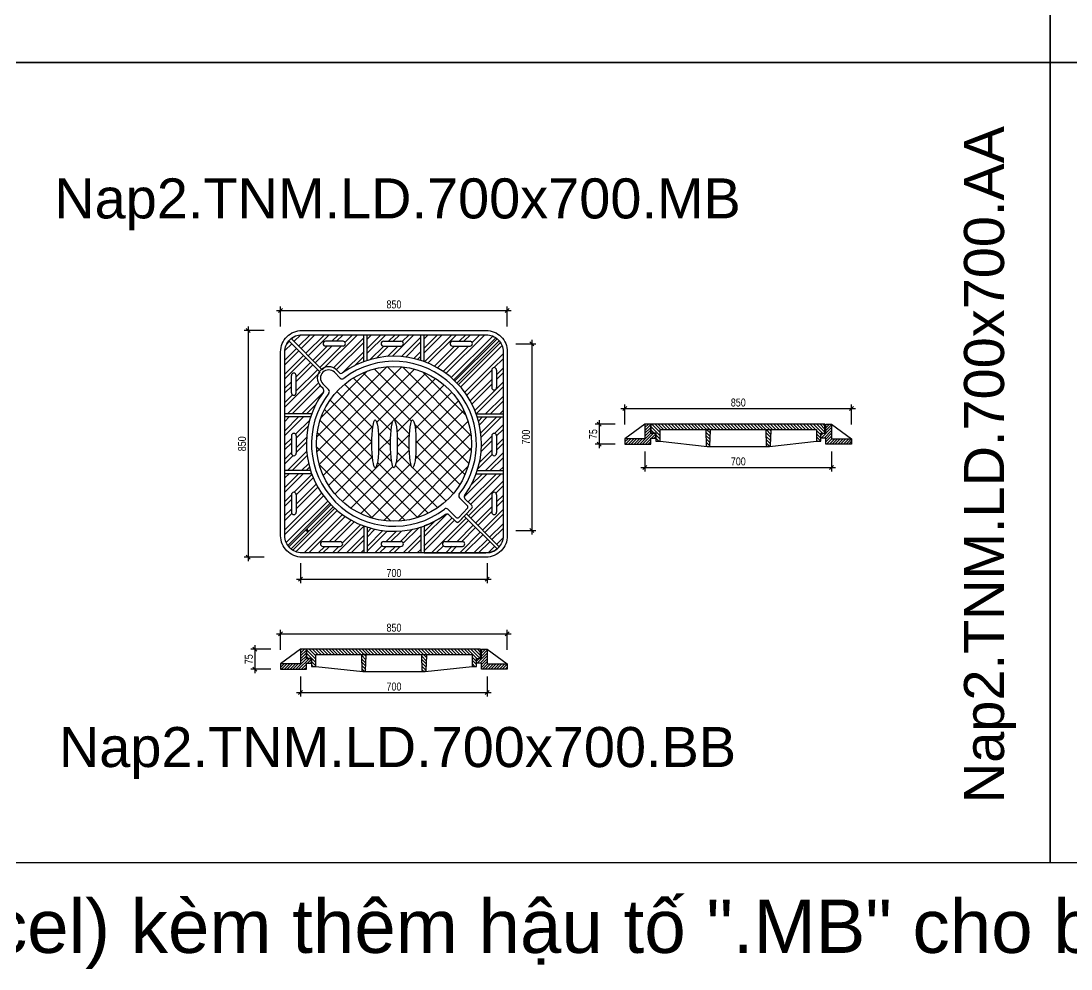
# Model space of a CAD drawing. Header units: feet. Extents: x 0 to 46220, y -100 to 29800.
# Drawn here: x 14142 to 18078, y 17894 to 21449 of the extents above; entities that cross this region are included whole.
import ezdxf
from ezdxf.enums import TextEntityAlignment as Align

# ---------------------------------------------------------------- set-up
doc = ezdxf.new("R2010")
doc.units = ezdxf.units.FT
doc.header["$MEASUREMENT"] = 0
doc.layers.get('Defpoints').update_dxf_attribs({"color": 8})
for name, color, linetype in [('VHG-140', 140, 'Continuous'), ('VHG-150', 150, 'Continuous'), ('VHG-Dim', 140, 'Continuous'), ('VHG-Nap2', 125, 'Continuous'), ('VHG-Nap3', 251, 'Continuous'), ('VHG-Text', 7, 'Continuous'), ('VHG-Thep', 1, 'Continuous')]:
    doc.layers.add(name, color=color, linetype=linetype)
doc.styles.add('VHG-Unicode.Bold', font='arial.ttf', dxfattribs={"width": 0.8})
doc.styles.add('VHG-Unicode.Regular', font='arial.ttf', dxfattribs={"width": 0.8})
doc.dimstyles.new('VHG1-15', dxfattribs={"dimscale": 150, "dimtxt": 0.2, "dimasz": 0.1, "dimexe": 0.1, "dimexo": 0.1, "dimgap": 0.05, "dimtad": 1, "dimdec": 0, "dimzin": 0, "dimdsep": 46, "dimtxsty": 'VHG-Unicode.Regular', "dimblk": 'OBLIQUE', "dimcen": 0.1, "dimdle": 0.1, "dimclrd": 140, "dimclre": 140, "dimclrt": 7, "dimaunit": 1, "dimadec": 3, "dimazin": 0, "dimtfac": 1, "dimtdec": 0, "dimtix": 1, "dimtofl": 0, "dimtmove": 0, "dimatfit": 3, "dimldrblk": 'DOTSMALL', "dimfxl": 0.4, "dimfxlon": 1, "dimtolj": 1, "dimtzin": 0, "dimarcsym": 0})
pattern_1 = [(45, (-408360.407, 101559.947), (-26.5165043, 26.5165043), []), (45, (-408342.73, 101559.947), (-26.5165043, 26.5165043), [])]
pattern_2 = [(135, (-408358.809, 102675.93), (-6.18718434, -6.18718434), [])]
pattern_3 = [(45, (-15538.566, -19212.8664), (-5.3033009, 5.3033009), [])]

# ---------------------------------------------------------------- blocks, each defined once
blk = doc.blocks.new('_Oblique')
at = {"layer": 'VHG-Dim', "linetype": 'ByBlock', "lineweight": -2}
blk.add_line((-0.5, -0.5), (0.5, 0.5), dxfattribs=at)
blk = doc.blocks.new('*D270')
at = {"layer": 'Defpoints', "color": 0, "transparency": 16777216}
for p in [(15195.2, 20288.2), (14993.2, 19438.2), (15195.2, 19438.2)]:
    blk.add_point(p, dxfattribs=at)
at = {"layer": 'VHG-Dim', "color": 140, "lineweight": -2, "transparency": 16777216}
for p, q in [((15053.2, 20288.2), (14978.2, 20288.2)), ((14993.2, 20303.2), (14993.2, 19423.2)), ((15053.2, 19438.2), (14978.2, 19438.2))]:
    blk.add_line(p, q, dxfattribs=at)
at = {"layer": 'VHG-Dim', "color": 140, "lineweight": -2, "transparency": 16777216, "xscale": 15, "yscale": 15, "zscale": 15}
for p, rotation in [((14993.2, 20288.2), 90), ((14993.2, 19438.2), 270)]:
    blk.add_blockref('_Oblique', p, dxfattribs=dict(at, rotation=rotation))
at = {"layer": 'VHG-Dim', "color": 7, "transparency": 16777216, "insert": (14970.7, 19863.2), "char_height": 30, "attachment_point": 5, "rotation": 90, "style": 'VHG-Unicode.Regular'}
blk.add_mtext('\\A1;850', dxfattribs=at)
blk = doc.blocks.new('_DotSmall')
at = {"layer": 'VHG-Thep', "linetype": 'ByBlock', "const_width": 0.5}
blk.add_lwpolyline([(-0.0625, 0, 1), (0.0625, 0, 1)], format="xyb", close=True, dxfattribs=at)
blk = doc.blocks.new('*D271')
at = {"layer": 'Defpoints', "color": 0, "transparency": 16777216}
for p in [(15965.2, 20363.2), (15115.2, 20208.2), (15965.2, 20208.2)]:
    blk.add_point(p, dxfattribs=at)
at = {"layer": 'VHG-Dim', "color": 140, "lineweight": -2, "transparency": 16777216}
for p, q in [((15100.2, 20363.2), (15980.2, 20363.2)), ((15115.2, 20303.2), (15115.2, 20378.2)), ((15965.2, 20303.2), (15965.2, 20378.2))]:
    blk.add_line(p, q, dxfattribs=at)
at = {"layer": 'VHG-Dim', "color": 140, "lineweight": -2, "transparency": 16777216, "xscale": 15, "yscale": 15, "zscale": 15, "rotation": 180}
blk.add_blockref('_Oblique', (15115.2, 20363.2), dxfattribs=at)
at = {"layer": 'VHG-Dim', "color": 140, "lineweight": -2, "transparency": 16777216, "xscale": 15, "yscale": 15, "zscale": 15}
blk.add_blockref('_Oblique', (15965.2, 20363.2), dxfattribs=at)
at = {"layer": 'VHG-Dim', "color": 7, "transparency": 16777216, "insert": (15540.2, 20385.7), "char_height": 30, "attachment_point": 5, "style": 'VHG-Unicode.Regular'}
blk.add_mtext('\\A1;850', dxfattribs=at)
blk = doc.blocks.new('*D268')
at = {"layer": 'Defpoints', "color": 0, "transparency": 16777216}
for p in [(15915.2, 20238.2), (15915.2, 19538.2), (16057.6, 19538.2)]:
    blk.add_point(p, dxfattribs=at)
at = {"layer": 'VHG-Dim', "color": 140, "lineweight": -2, "transparency": 16777216}
for p, q in [((15997.6, 20238.2), (16072.6, 20238.2)), ((16057.6, 20253.2), (16057.6, 19523.2)), ((15997.6, 19538.2), (16072.6, 19538.2))]:
    blk.add_line(p, q, dxfattribs=at)
at = {"layer": 'VHG-Dim', "color": 140, "lineweight": -2, "transparency": 16777216, "xscale": 15, "yscale": 15, "zscale": 15}
for p, rotation in [((16057.6, 20238.2), 90), ((16057.6, 19538.2), 270)]:
    blk.add_blockref('_Oblique', p, dxfattribs=dict(at, rotation=rotation))
at = {"layer": 'VHG-Dim', "color": 7, "transparency": 16777216, "insert": (16035.1, 19888.2), "char_height": 30, "attachment_point": 5, "rotation": 90, "style": 'VHG-Unicode.Regular'}
blk.add_mtext('\\A1;700', dxfattribs=at)
blk = doc.blocks.new('Nap2.TNM.LD.700x700.MB')
at = {"layer": 'VHG-Nap3'}
h = blk.add_hatch(dxfattribs=at)
h.set_pattern_fill('ANSI32', color=256, scale=100, style=0)
h.set_pattern_definition(pattern_1)
h.paths.add_polyline_path([(-312.3, -100.7, -0.157282), (-312.3, 100.7), (-409.2, 100.7), (-409.2, -100.7)])
h.paths.add_polyline_path([(-366.5, -35.6, -1), (-384.5, -35.6), (-384.5, 30, -1), (-366.5, 30)], flags=16)
h.paths.add_polyline_path([(-235.8, -228.2, -0.10537), (-308.4, -112.2), (-409.2, -112.2), (-409.2, -345, 0.177165), (-394, -386.4)])
h.paths.add_polyline_path([(-366.5, -190.9), (-366.5, -256.5, -1), (-384.5, -256.5), (-384.5, -190.9, -1)], flags=16)
h.paths.add_polyline_path([(-112.7, -409.2), (-112.7, -308.2, -0.104477), (-227.8, -236.3), (-385.9, -394.4, 0.174612), (-345, -409.2)])
h.paths.add_polyline_path([(-201.3, -366.6, -1), (-201.3, -384.6), (-266.9, -384.6, -1), (-266.9, -366.6)], flags=16)
h.paths.add_polyline_path([(100.7, -409.2), (100.7, -312.4, -0.157272), (-100.7, -312.4), (-100.7, -409.2)])
h.paths.add_polyline_path([(-39.1, -366.6), (26.4, -366.6, -1), (26.4, -384.6), (-39.1, -384.6, -1)], flags=16)
h.paths.add_polyline_path([(100.7, 312.4), (100.7, 409.2), (-100.7, 409.2), (-100.7, 312.4, -0.157272)])
h.paths.add_polyline_path([(-39.1, 366.6, -1), (-39.1, 384.6), (26.4, 384.6, -1), (26.4, 366.6)], flags=16)
h.paths.add_polyline_path([(228.2, 235.8), (386.4, 394, 0.177165), (345, 409.2), (112.7, 409.2), (112.7, 308.2, -0.104965)])
h.paths.add_polyline_path([(219.6, 384.6), (285.1, 384.6, -1), (285.1, 366.6), (219.6, 366.6, -1)], flags=16)
h.paths.add_polyline_path([(409.2, 112.2), (409.2, 345, 0.174612), (394.4, 385.9), (236.3, 227.8, -0.104882), (308.4, 112.2)])
h.paths.add_polyline_path([(366.5, 210.9), (366.5, 276.5, -1), (384.5, 276.5), (384.5, 210.9, -1)], flags=16)
h.paths.add_polyline_path([(409.2, -100.7), (409.2, 100.7), (312.3, 100.7, -0.157282), (312.3, -100.7)])
h.paths.add_polyline_path([(384.5, 30), (384.5, -35.6, -1), (366.5, -35.6), (366.5, 30, -1)], flags=16)
h = blk.add_hatch(dxfattribs=at)
h.set_pattern_fill('ANSI32', color=256, scale=100, style=0)
h.set_pattern_definition(pattern_1)
h.paths.add_polyline_path([(-385.9, 394.4), (-374.7, 401.9), (-363.1, 406.6), (-350.1, 409), (-345, 409.2), (-112.2, 409.2), (-112.2, 308.4, 0.070204), (-193.2, 265.3), (-193.2, 265.3, 0.001246), (-193.2, 265.3, -0.001246), (-193.2, 265.3), (-199.1, 263.4), (-206.1, 266.3), (-231.9, 292.1, 0.408182), (-241.7, 292.2), (-263.1, 271.6)])
h.paths.add_polyline_path([(-190.9, 366.5, 1), (-190.9, 384.5), (-256.5, 384.5, 1), (-256.5, 366.5)], flags=16)
h = blk.add_hatch(dxfattribs=at)
h.set_pattern_fill('ANSI32', color=256, scale=100, style=0)
h.set_pattern_definition(pattern_1)
h.paths.add_polyline_path([(-394.4, 385.9), (-401.9, 374.7), (-406.5, 363.1), (-408.9, 350.1), (-409.1, 345), (-408.5, 112.2), (-307.7, 112.5, -0.070204), (-264.8, 193.5), (-264.8, 193.5, -0.001246), (-264.8, 193.5, 0.001246), (-264.8, 193.5), (-262.9, 199.4), (-265.9, 206.4), (-291.7, 232.1, -0.408182), (-291.8, 241.9), (-271.3, 263.4)])
h.paths.add_polyline_path([(-366, 191, -1), (-384, 191), (-384.2, 256.5, -1), (-366.1, 256.6)], flags=16)
h = blk.add_hatch(dxfattribs=at)
h.set_pattern_fill('NET', color=256, scale=320, angle=45, style=0)
h.set_pattern_definition([(45, (-325, -325), (-28.2843, 28.2843), []), (135, (-325, -325), (-28.2843, -28.2843), [])])
h.paths.add_polyline_path([(290.4, 0, 1), (-290.4, 0, 1)])
edge = h.paths.add_edge_path(flags=16)
edge.add_ellipse((70, 0), major_axis=(0, 89.8), ratio=0.140573, start_angle=0, end_angle=360)
edge = h.paths.add_edge_path(flags=16)
edge.add_ellipse((0, 0), major_axis=(0, 89.8), ratio=0.140573, start_angle=0, end_angle=360)
edge = h.paths.add_edge_path(flags=16)
edge.add_ellipse((-70, 0), major_axis=(0, 89.8), ratio=0.140573, start_angle=0, end_angle=360)
h = blk.add_hatch(dxfattribs=at)
h.set_pattern_fill('ANSI32', color=256, scale=100, style=0)
h.set_pattern_definition(pattern_1)
h.paths.add_polyline_path([(394.4, -385.9), (401.9, -374.7), (406.6, -363.1), (409, -350.1), (409.2, -345), (409.2, -112.2), (308.4, -112.2, -0.070204), (265.3, -193.2), (265.3, -193.2, -0.001246), (265.3, -193.2, 0.001246), (265.3, -193.2), (263.4, -199.1), (266.3, -206.1), (292.1, -231.9, -0.408182), (292.2, -241.7), (271.6, -263.1)])
h.paths.add_polyline_path([(366.5, -190.9, -1), (384.5, -190.9), (384.5, -256.5, -1), (366.5, -256.5)], flags=16)
h = blk.add_hatch(dxfattribs=at)
h.set_pattern_fill('ANSI32', color=256, scale=100, style=0)
h.set_pattern_definition(pattern_1)
h.paths.add_polyline_path([(385.9, -394.4), (374.7, -401.9), (363.1, -406.5), (350.1, -408.9), (345, -409.1), (112.2, -408.5), (112.5, -307.7, 0.070204), (193.5, -264.8), (193.5, -264.8, 0.001246), (193.5, -264.8, -0.001246), (193.5, -264.8), (199.4, -262.9), (206.4, -265.9), (232.1, -291.7, 0.408182), (241.9, -291.8), (263.4, -271.3)])
h.paths.add_polyline_path([(191, -366, 1), (191, -384), (256.5, -384.2, 1), (256.6, -366.1)], flags=16)
at = {"layer": 'VHG-Nap2'}
for p, q in [((-385.9, 394.4), (-271.2, 279.8)), ((-112.7, 308.2), (-112.7, 409.2)), ((-100.7, 312.4), (-100.7, 409.2)), ((100.7, 312.4), (100.7, 409.2)), ((112.7, 308.2), (112.7, 409.2)), ((386.4, 394), (228.2, 235.8)), ((-394, 386.4), (-279.1, 271.5)), ((394.4, 385.9), (236.3, 227.8)), ((-205.3, 267), (-214.6, 276.4)), ((-201.5, 246.3), (-223.1, 268.1)), ((-265.6, 207.1), (-274.9, 216.5)), ((-244.9, 203.1), (-266.5, 224.9)), ((-308.4, 112.2), (-409.2, 112.2)), ((-312.3, 100.7), (-409.2, 100.7)), ((308.4, 112.2), (409.2, 112.2)), ((312.3, 100.7), (409.2, 100.7)), ((-312.3, -100.7), (-409.2, -100.7)), ((-308.4, -112.2), (-409.2, -112.2)), ((308.4, -112.2), (409.2, -112.2)), ((312.3, -100.7), (409.2, -100.7)), ((-394, -386.4), (-235.8, -228.2)), ((245.6, -202.3), (275.4, -232)), ((266.3, -206.1), (292.1, -231.9)), ((-385.9, -394.4), (-227.8, -236.3)), ((202.4, -245.5), (232.8, -276)), ((206.3, -266.2), (233, -293)), ((275.5, -241.8), (242.8, -275.9)), ((292.2, -241.7), (243, -292.9)), ((263.7, -271.3), (386.4, -394)), ((386.4, -394), (263.7, -271.3)), ((394.4, -385.9), (271.6, -263.1)), ((-112.7, -308.2), (-112.7, -409.2)), ((-100.7, -312.4), (-100.7, -409.2)), ((100.7, -312.4), (100.7, -409.2)), ((112.7, -308.2), (112.7, -409.2))]:
    blk.add_line(p, q, dxfattribs=at)
at = {"layer": 'VHG-Nap2', "lineweight": 0}
for p, q in [((409.2, -112.2), (308.4, -112.2)), ((312.3, -100.7), (409.2, -100.7)), ((263.7, -271.3), (271.6, -263.1)), ((386.4, -394), (263.7, -271.3)), ((271.6, -263.1), (394.4, -385.9))]:
    blk.add_line(p, q, dxfattribs=at)
at = {"layer": 'VHG-Nap2', "ltscale": 0.4}
for points in [[(-425, -345), (-425, 345, -0.414214), (-345, 425), (345, 425, -0.414214), (425, 345), (425, -345, -0.414214), (345, -425), (-345, -425, -0.414214)], [(-409.2, -345), (-409.2, 345, -0.414214), (-345, 409.2), (345, 409.2, -0.414214), (409.2, 345), (409.2, -345, -0.414214), (345, -409.2), (-345, -409.2, -0.414214)]]:
    blk.add_lwpolyline(points, format="xyb", close=True, dxfattribs=at)
at = {"layer": 'VHG-Nap2'}
for points in [[(-190.9, 384.5), (-256.5, 384.5)], [(-190.9, 366.5), (-256.5, 366.5)], [(-39.1, 384.6), (26.4, 384.6)], [(-39.1, 366.6), (26.4, 366.6)], [(219.6, 384.6), (285.1, 384.6)], [(219.6, 366.6), (285.1, 366.6)], [(366.5, 276.5), (366.5, 210.9)], [(384.5, 276.5), (384.5, 210.9)], [(-384.6, 190.9), (-384.6, 256.4)], [(-366.6, 190.9), (-366.6, 256.4)], [(-384.5, 30), (-384.5, -35.6)], [(-366.5, 30), (-366.5, -35.6)], [(366.5, 30), (366.5, -35.6)], [(384.5, 30), (384.5, -35.6)], [(-384.5, -190.9), (-384.5, -256.5)], [(-366.5, -190.9), (-366.5, -256.5)], [(366.5, -190.9), (366.5, -256.5)], [(384.5, -190.9), (384.5, -256.5)], [(-330, -325), (-320, -325)], [(-325, -319.6), (-325, -329.6)], [(-266.9, -366.6), (-201.3, -366.6)], [(-266.9, -384.6), (-201.3, -384.6)], [(-39.1, -366.6), (26.4, -366.6)], [(-39.1, -384.6), (26.4, -384.6)], [(190.9, -366.6), (256.4, -366.6)], [(190.9, -384.6), (256.4, -384.6)]]:
    blk.add_lwpolyline(points, dxfattribs=at)
blk.add_lwpolyline([(206.3, -266.2), (200, -263.3), (193.3, -265.2), (179.2, -275), (159.7, -286.7), (145.2, -294.3), (131, -300.9), (112.7, -308.2), (112.7, -409.2), (345, -409.2), (361.1, -407.1), (374.4, -402), (382.1, -397.4), (386.4, -394), (263.7, -271.3), (243, -292.9), (238, -295), (233, -293)], close=True, dxfattribs=at)
at = {"layer": 'VHG-Nap2', "ltscale": 0.4}
blk.add_circle((0, 0), 290.4, dxfattribs=at)
blk.add_circle((0, 0), 290.4, dxfattribs=at)
at = {"layer": 'VHG-Nap2'}
for centre, radius, start, end in [((-256.5, 375.5), 9.03, 90, 270), ((-190.9, 375.5), 9.03, 270, 90), ((-39.1, 375.6), 9.03, 90, 270), ((26.4, 375.6), 9.03, 270, 90), ((219.6, 375.6), 9.03, 90, 270), ((285.1, 375.6), 9.03, 270, 90), ((-244.8, 246.5), 42.5, 44.8191, 224.8191), ((-244.8, 246.5), 30.6, 44.8191, 224.8191), ((375.5, 276.5), 9.03, 0, 180), ((-375.6, 256.4), 9.03, 0, 180), ((375.5, 210.9), 9.03, 180, 0), ((-375.6, 190.9), 9.03, 180, 0), ((-375.5, 30), 9.03, 0, 180), ((375.5, 30), 9.03, 0, 180), ((-375.5, -35.6), 9.03, 180, 0), ((375.5, -35.6), 9.03, 180, 0), ((-375.5, -190.9), 9.03, 0, 180), ((375.5, -190.9), 9.03, 0, 180), ((270.4, -237), 7, 316.1824, 45), ((287.1, -236.8), 7, 316.1824, 45), ((-375.5, -256.5), 9.03, 180, 0), ((375.5, -256.5), 9.03, 180, 0), ((237.8, -271), 7, 225, 316.1824), ((237.9, -288), 7, 225, 316.1824), ((-266.9, -375.6), 9.03, 90, 270), ((-201.3, -375.6), 9.03, 270, 90), ((-39.1, -375.6), 9.03, 90, 270), ((26.4, -375.6), 9.03, 270, 90), ((190.9, -375.6), 9.03, 90, 270), ((256.4, -375.6), 9.03, 270, 90)]:
    blk.add_arc(centre, radius, start, end, dxfattribs=at)
at = {"layer": 'VHG-Nap2', "ltscale": 0.4}
for centre, radius, start, end in [((0, 0), 328.2, 323.9417, 125.8774), ((0, 0), 309.3, 322.3168, 127.5023), ((-198.2, 274), 10, 224.8191, 305.8774), ((-194.4, 253.3), 10, 224.8191, 307.5023), ((-272.7, 200), 10, 323.7361, 44.8191), ((-252, 196.1), 10, 322.1099, 44.8191), ((0, 0), 328.2, 143.7361, 306.083), ((0, 0), 309.3, 142.1099, 307.7092), ((252.7, -195.2), 10, 142.3168, 225), ((273.4, -199.1), 10, 143.9417, 225), ((195.3, -252.6), 10, 45, 127.7092), ((199.2, -273.3), 10, 45, 126.083)]:
    blk.add_arc(centre, radius, start, end, dxfattribs=at)
for centre in [(-70, 0), (0, 0), (70, 0)]:
    blk.add_ellipse(centre, major_axis=(0, 89.8), ratio=0.140573, dxfattribs=at)
blk = doc.blocks.new('*D272')
at = {"layer": 'Defpoints', "color": 0, "transparency": 16777216}
for p in [(15190.2, 19513.2), (15890.2, 19513.2), (15890.2, 19356)]:
    blk.add_point(p, dxfattribs=at)
at = {"layer": 'VHG-Dim', "color": 140, "lineweight": -2, "transparency": 16777216}
for p, q in [((15190.2, 19416), (15190.2, 19341)), ((15890.2, 19416), (15890.2, 19341)), ((15175.2, 19356), (15905.2, 19356))]:
    blk.add_line(p, q, dxfattribs=at)
at = {"layer": 'VHG-Dim', "color": 140, "lineweight": -2, "transparency": 16777216, "xscale": 15, "yscale": 15, "zscale": 15, "rotation": 180}
blk.add_blockref('_Oblique', (15190.2, 19356), dxfattribs=at)
at = {"layer": 'VHG-Dim', "color": 140, "lineweight": -2, "transparency": 16777216, "xscale": 15, "yscale": 15, "zscale": 15}
blk.add_blockref('_Oblique', (15890.2, 19356), dxfattribs=at)
at = {"layer": 'VHG-Dim', "color": 7, "transparency": 16777216, "insert": (15540.2, 19378.5), "char_height": 30, "attachment_point": 5, "style": 'VHG-Unicode.Regular'}
blk.add_mtext('\\A1;700', dxfattribs=at)
blk = doc.blocks.new('*D314')
at = {"layer": 'Defpoints', "color": 0, "transparency": 16777216}
for p in [(15190.2, 19092.8), (15018.8, 19017.8), (15115.2, 19017.8)]:
    blk.add_point(p, dxfattribs=at)
at = {"layer": 'VHG-Dim', "color": 140, "lineweight": -2, "transparency": 16777216}
for p, q in [((15078.8, 19092.8), (15003.8, 19092.8)), ((15018.8, 19107.8), (15018.8, 19002.8)), ((15078.8, 19017.8), (15003.8, 19017.8))]:
    blk.add_line(p, q, dxfattribs=at)
at = {"layer": 'VHG-Dim', "color": 140, "lineweight": -2, "transparency": 16777216, "xscale": 15, "yscale": 15, "zscale": 15}
for p, rotation in [((15018.8, 19092.8), 90), ((15018.8, 19017.8), 270)]:
    blk.add_blockref('_Oblique', p, dxfattribs=dict(at, rotation=rotation))
at = {"layer": 'VHG-Dim', "color": 7, "transparency": 16777216, "insert": (14996.3, 19055.3), "char_height": 30, "attachment_point": 5, "rotation": 90, "style": 'VHG-Unicode.Regular'}
blk.add_mtext('\\A1;75', dxfattribs=at)
blk = doc.blocks.new('*D315')
at = {"layer": 'Defpoints', "color": 0, "transparency": 16777216}
for p in [(15965.2, 19151), (15115.2, 19017.8), (15965.2, 19017.8)]:
    blk.add_point(p, dxfattribs=at)
at = {"layer": 'VHG-Dim', "color": 140, "lineweight": -2, "transparency": 16777216}
for p, q in [((15100.2, 19151), (15980.2, 19151)), ((15115.2, 19091), (15115.2, 19166)), ((15965.2, 19091), (15965.2, 19166))]:
    blk.add_line(p, q, dxfattribs=at)
at = {"layer": 'VHG-Dim', "color": 140, "lineweight": -2, "transparency": 16777216, "xscale": 15, "yscale": 15, "zscale": 15, "rotation": 180}
blk.add_blockref('_Oblique', (15115.2, 19151), dxfattribs=at)
at = {"layer": 'VHG-Dim', "color": 140, "lineweight": -2, "transparency": 16777216, "xscale": 15, "yscale": 15, "zscale": 15}
blk.add_blockref('_Oblique', (15965.2, 19151), dxfattribs=at)
at = {"layer": 'VHG-Dim', "color": 7, "transparency": 16777216, "insert": (15540.2, 19173.5), "char_height": 30, "attachment_point": 5, "style": 'VHG-Unicode.Regular'}
blk.add_mtext('\\A1;850', dxfattribs=at)
blk = doc.blocks.new('*D269')
at = {"layer": 'Defpoints', "color": 0, "transparency": 16777216}
for p in [(15190.2, 19092.8), (15890.2, 19092.8), (15890.2, 18930.2)]:
    blk.add_point(p, dxfattribs=at)
at = {"layer": 'VHG-Dim', "color": 140, "lineweight": -2, "transparency": 16777216}
for p, q in [((15190.2, 18990.2), (15190.2, 18915.2)), ((15890.2, 18990.2), (15890.2, 18915.2)), ((15175.2, 18930.2), (15905.2, 18930.2))]:
    blk.add_line(p, q, dxfattribs=at)
at = {"layer": 'VHG-Dim', "color": 140, "lineweight": -2, "transparency": 16777216, "xscale": 15, "yscale": 15, "zscale": 15, "rotation": 180}
blk.add_blockref('_Oblique', (15190.2, 18930.2), dxfattribs=at)
at = {"layer": 'VHG-Dim', "color": 140, "lineweight": -2, "transparency": 16777216, "xscale": 15, "yscale": 15, "zscale": 15}
blk.add_blockref('_Oblique', (15890.2, 18930.2), dxfattribs=at)
at = {"layer": 'VHG-Dim', "color": 7, "transparency": 16777216, "insert": (15540.2, 18952.7), "char_height": 30, "attachment_point": 5, "style": 'VHG-Unicode.Regular'}
blk.add_mtext('\\A1;700', dxfattribs=at)
blk = doc.blocks.new('Nap2.TNM.LD.700x700.BB')
at = {"layer": 'VHG-Nap3'}
h = blk.add_hatch(dxfattribs=at)
h.set_pattern_fill('ANSI31', color=256, scale=60, style=0)
h.set_pattern_definition(pattern_3)
h.paths.add_polyline_path([(351.6, 0), (329.8, 0), (329.8, -34.3), (310.9, -34.3), (310.9, -52.3), (329.8, -52.3), (329.8, -75), (426.6, -75), (426.6, -55), (351.6, -55)])
h.paths.add_polyline_path([(-326.6, -52.3), (-307.7, -52.3), (-307.7, -34.3), (-326.6, -34.3), (-326.6, 0), (-348.4, 0), (-348.4, -55), (-423.4, -55), (-423.4, -75), (-326.6, -75)])
h = blk.add_hatch(dxfattribs=at)
h.set_pattern_fill('ANSI31', color=256, scale=70, angle=90, style=0)
h.set_pattern_definition(pattern_2)
h.paths.add_polyline_path([(326.6, 0), (-326.6, 0), (-326.6, -34.3), (-307.7, -34.3), (-307.7, -64.3), (-291.4, -64.3), (-291.4, -20), (294.6, -20), (294.6, -64.3), (310.9, -64.3), (310.9, -34.3), (326.6, -34.3)])
edge = h.paths.add_edge_path()
edge.add_arc((109.2, -23.4), 3.39, 90, 181.9092, ccw=False)
edge.add_line((109.2, -20), (120, -20))
edge.add_arc((120, -23.4), 3.39, -1.9092, 90, ccw=False)
edge.add_line((123.4, -23.5), (121.5, -80.2))
edge.add_arc((118.1, -80.1), 3.39, 282.6756, 358.0908, ccw=False)
edge.add_line((118.9, -83.4), (118.1, -83.5))
edge.add_line((118.1, -83.5), (111.1, -83.5))
edge.add_arc((111.1, -80.1), 3.39, 181.9092, 270, ccw=False)
edge.add_line((107.8, -80.2), (105.9, -23.5))
edge = h.paths.add_edge_path()
edge.add_arc((-106.1, -23.4), 3.39, 358.0908, 450)
edge.add_line((-106.1, -20), (-116.8, -20))
edge.add_arc((-116.8, -23.4), 3.39, 90, 181.9092)
edge.add_line((-120.2, -23.5), (-118.3, -80.2))
edge.add_arc((-114.9, -80.1), 3.39, 181.9092, 257.3244)
edge.add_line((-115.7, -83.4), (-114.9, -83.5))
edge.add_line((-114.9, -83.5), (-107.9, -83.5))
edge.add_arc((-107.9, -80.1), 3.39, 270, 358.0908)
edge.add_line((-104.6, -80.2), (-102.7, -23.5))
at = {"layer": 'VHG-Nap2'}
for points in [[(-326.6, 0), (-348.4, 0), (-348.4, -55), (-423.4, -55), (-423.4, -75), (-326.6, -75), (-326.6, -52.3), (-307.7, -52.3), (-307.7, -34.3), (-326.6, -34.3)], [(326.6, 0), (-326.6, 0), (-326.6, -34.3), (-307.7, -34.3), (-307.7, -64.3), (-291.4, -64.3), (-291.4, -20), (294.6, -20), (294.6, -64.3), (310.9, -64.3), (310.9, -34.3), (326.6, -34.3)], [(329.8, 0), (351.6, 0), (351.6, -55), (426.6, -55), (426.6, -75), (329.8, -75), (329.8, -52.3), (310.9, -52.3), (310.9, -34.3), (329.8, -34.3)]]:
    blk.add_lwpolyline(points, close=True, dxfattribs=at)
for points in [[(-348.4, 0), (-423.4, -55)], [(351.6, 0), (426.6, -55)], [(-291.4, -64.3), (-114.9, -83.5), (118.1, -83.5), (294.6, -64.3)]]:
    blk.add_lwpolyline(points, dxfattribs=at)
for points in [[(-102.7, -23.5, 0.424007), (-106.1, -20), (-116.8, -20, 0.424007), (-120.2, -23.5), (-118.3, -80.2, 0.341476), (-115.7, -83.4), (-114.9, -83.5), (-107.9, -83.5, 0.404487), (-104.6, -80.2)], [(105.9, -23.5, -0.424007), (109.2, -20), (120, -20, -0.424007), (123.4, -23.5), (121.5, -80.2, -0.341476), (118.9, -83.4), (118.1, -83.5), (111.1, -83.5, -0.404487), (107.8, -80.2)]]:
    blk.add_lwpolyline(points, format="xyb", close=True, dxfattribs=at)
blk = doc.blocks.new('*D316')
at = {"layer": 'Defpoints', "color": 0, "transparency": 16777216}
for p in [(16481.1, 19937.1), (16309.7, 19862.1), (16406.1, 19862.1)]:
    blk.add_point(p, dxfattribs=at)
at = {"layer": 'VHG-Dim', "color": 140, "lineweight": -2, "transparency": 16777216}
for p, q in [((16369.7, 19937.1), (16294.7, 19937.1)), ((16309.7, 19952.1), (16309.7, 19847.1)), ((16369.7, 19862.1), (16294.7, 19862.1))]:
    blk.add_line(p, q, dxfattribs=at)
at = {"layer": 'VHG-Dim', "color": 140, "lineweight": -2, "transparency": 16777216, "xscale": 15, "yscale": 15, "zscale": 15}
for p, rotation in [((16309.7, 19937.1), 90), ((16309.7, 19862.1), 270)]:
    blk.add_blockref('_Oblique', p, dxfattribs=dict(at, rotation=rotation))
at = {"layer": 'VHG-Dim', "color": 7, "transparency": 16777216, "insert": (16287.2, 19899.6), "char_height": 30, "attachment_point": 5, "rotation": 90, "style": 'VHG-Unicode.Regular'}
blk.add_mtext('\\A1;75', dxfattribs=at)
blk = doc.blocks.new('*D317')
at = {"layer": 'Defpoints', "color": 0, "transparency": 16777216}
for p in [(17256.1, 19995.3), (16406.1, 19862.1), (17256.1, 19862.1)]:
    blk.add_point(p, dxfattribs=at)
at = {"layer": 'VHG-Dim', "color": 140, "lineweight": -2, "transparency": 16777216}
for p, q in [((16406.1, 19935.3), (16406.1, 20010.3)), ((17256.1, 19935.3), (17256.1, 20010.3)), ((16391.1, 19995.3), (17271.1, 19995.3))]:
    blk.add_line(p, q, dxfattribs=at)
at = {"layer": 'VHG-Dim', "color": 140, "lineweight": -2, "transparency": 16777216, "xscale": 15, "yscale": 15, "zscale": 15, "rotation": 180}
blk.add_blockref('_Oblique', (16406.1, 19995.3), dxfattribs=at)
at = {"layer": 'VHG-Dim', "color": 140, "lineweight": -2, "transparency": 16777216, "xscale": 15, "yscale": 15, "zscale": 15}
blk.add_blockref('_Oblique', (17256.1, 19995.3), dxfattribs=at)
at = {"layer": 'VHG-Dim', "color": 7, "transparency": 16777216, "insert": (16831.1, 20017.8), "char_height": 30, "attachment_point": 5, "style": 'VHG-Unicode.Regular'}
blk.add_mtext('\\A1;850', dxfattribs=at)
blk = doc.blocks.new('*D318')
at = {"layer": 'Defpoints', "color": 0, "transparency": 16777216}
for p in [(16481.1, 19937.1), (17181.1, 19937.1), (17181.1, 19774.5)]:
    blk.add_point(p, dxfattribs=at)
at = {"layer": 'VHG-Dim', "color": 140, "lineweight": -2, "transparency": 16777216}
for p, q in [((16481.1, 19834.5), (16481.1, 19759.5)), ((17181.1, 19834.5), (17181.1, 19759.5)), ((16466.1, 19774.5), (17196.1, 19774.5))]:
    blk.add_line(p, q, dxfattribs=at)
at = {"layer": 'VHG-Dim', "color": 140, "lineweight": -2, "transparency": 16777216, "xscale": 15, "yscale": 15, "zscale": 15, "rotation": 180}
blk.add_blockref('_Oblique', (16481.1, 19774.5), dxfattribs=at)
at = {"layer": 'VHG-Dim', "color": 140, "lineweight": -2, "transparency": 16777216, "xscale": 15, "yscale": 15, "zscale": 15}
blk.add_blockref('_Oblique', (17181.1, 19774.5), dxfattribs=at)
at = {"layer": 'VHG-Dim', "color": 7, "transparency": 16777216, "insert": (16831.1, 19797), "char_height": 30, "attachment_point": 5, "style": 'VHG-Unicode.Regular'}
blk.add_mtext('\\A1;700', dxfattribs=at)
blk = doc.blocks.new('Nap2.TNM.LD.700x700.AA')
at = {"layer": 'VHG-Nap3'}
h = blk.add_hatch(dxfattribs=at)
h.set_pattern_fill('ANSI31', color=256, scale=60, style=0)
h.set_pattern_definition(pattern_3)
h.paths.add_polyline_path([(351.6, 0), (329.8, 0), (329.8, -34.3), (310.9, -34.3), (310.9, -52.3), (329.8, -52.3), (329.8, -75), (426.6, -75), (426.6, -55), (351.6, -55)])
h.paths.add_polyline_path([(-326.6, -52.3), (-307.7, -52.3), (-307.7, -34.3), (-326.6, -34.3), (-326.6, 0), (-348.4, 0), (-348.4, -55), (-423.4, -55), (-423.4, -75), (-326.6, -75)])
h = blk.add_hatch(dxfattribs=at)
h.set_pattern_fill('ANSI31', color=256, scale=70, angle=90, style=0)
h.set_pattern_definition(pattern_2)
h.paths.add_polyline_path([(326.6, 0), (-326.6, 0), (-326.6, -34.3), (-307.7, -34.3), (-307.7, -64.3), (-291.4, -64.3), (-291.4, -20), (294.6, -20), (294.6, -64.3), (310.9, -64.3), (310.9, -34.3), (326.6, -34.3)])
edge = h.paths.add_edge_path()
edge.add_arc((109.2, -23.4), 3.39, 90, 181.9092, ccw=False)
edge.add_line((109.2, -20), (120, -20))
edge.add_arc((120, -23.4), 3.39, -1.9092, 90, ccw=False)
edge.add_line((123.4, -23.5), (121.5, -80.2))
edge.add_arc((118.1, -80.1), 3.39, 282.6756, 358.0908, ccw=False)
edge.add_line((118.9, -83.4), (118.1, -83.5))
edge.add_line((118.1, -83.5), (111.1, -83.5))
edge.add_arc((111.1, -80.1), 3.39, 181.9092, 270, ccw=False)
edge.add_line((107.8, -80.2), (105.9, -23.5))
edge = h.paths.add_edge_path()
edge.add_arc((-106.1, -23.4), 3.39, 358.0908, 450)
edge.add_line((-106.1, -20), (-116.8, -20))
edge.add_arc((-116.8, -23.4), 3.39, 90, 181.9092)
edge.add_line((-120.2, -23.5), (-118.3, -80.2))
edge.add_arc((-114.9, -80.1), 3.39, 181.9092, 257.3244)
edge.add_line((-115.7, -83.4), (-114.9, -83.5))
edge.add_line((-114.9, -83.5), (-107.9, -83.5))
edge.add_arc((-107.9, -80.1), 3.39, 270, 358.0908)
edge.add_line((-104.6, -80.2), (-102.7, -23.5))
at = {"layer": 'VHG-Nap2'}
for points in [[(-326.6, 0), (-348.4, 0), (-348.4, -55), (-423.4, -55), (-423.4, -75), (-326.6, -75), (-326.6, -52.3), (-307.7, -52.3), (-307.7, -34.3), (-326.6, -34.3)], [(326.6, 0), (-326.6, 0), (-326.6, -34.3), (-307.7, -34.3), (-307.7, -64.3), (-291.4, -64.3), (-291.4, -20), (294.6, -20), (294.6, -64.3), (310.9, -64.3), (310.9, -34.3), (326.6, -34.3)], [(329.8, 0), (351.6, 0), (351.6, -55), (426.6, -55), (426.6, -75), (329.8, -75), (329.8, -52.3), (310.9, -52.3), (310.9, -34.3), (329.8, -34.3)]]:
    blk.add_lwpolyline(points, close=True, dxfattribs=at)
for points in [[(-348.4, 0), (-423.4, -55)], [(351.6, 0), (426.6, -55)], [(-291.4, -64.3), (-114.9, -83.5), (118.1, -83.5), (294.6, -64.3)]]:
    blk.add_lwpolyline(points, dxfattribs=at)
for points in [[(-102.7, -23.5, 0.424007), (-106.1, -20), (-116.8, -20, 0.424007), (-120.2, -23.5), (-118.3, -80.2, 0.341476), (-115.7, -83.4), (-114.9, -83.5), (-107.9, -83.5, 0.404487), (-104.6, -80.2)], [(105.9, -23.5, -0.424007), (109.2, -20), (120, -20, -0.424007), (123.4, -23.5), (121.5, -80.2, -0.341476), (118.9, -83.4), (118.1, -83.5), (111.1, -83.5, -0.404487), (107.8, -80.2)]]:
    blk.add_lwpolyline(points, format="xyb", close=True, dxfattribs=at)

msp = doc.modelspace()

# ---------------------------------------------------------------- linework, layer by layer
at = {"layer": 'VHG-140'}
for points in [[(14000, 24292.5), (18000, 24292.5), (18000, 21292.5), (14000, 21292.5)], [(18000, 24292.5), (22000, 24292.5), (22000, 21292.5), (18000, 21292.5)]]:
    msp.add_lwpolyline(points, close=True, dxfattribs=at)
at = {"layer": 'VHG-150'}
for points in [[(14000, 21292.5), (18000, 21292.5), (18000, 18292.5), (14000, 18292.5)], [(18000, 21292.5), (22000, 21292.5), (22000, 18292.5), (18000, 18292.5)]]:
    msp.add_lwpolyline(points, close=True, dxfattribs=at)

# ---------------------------------------------------------------- block references
at = {"layer": 'VHG-Dim'}
for name, p in [('Nap2.TNM.LD.700x700.MB', (15540.2, 19863.2)), ('Nap2.TNM.LD.700x700.AA', (16829.5, 19937.1)), ('Nap2.TNM.LD.700x700.BB', (15538.6, 19092.8))]:
    msp.add_blockref(name, p, dxfattribs=at)

# ---------------------------------------------------------------- texts
at = {"layer": 'VHG-Nap3', "ltscale": 1000, "style": 'VHG-Unicode.Bold'}
msp.add_text('Lưu ý: Mỗi block nắp ga có tên gồm: Tên block, ví dụ "VIN.TNT.VH.800x800" (là tên trong file excel) kèm thêm hậu tố ".MB" cho block mặt bằng, ".AA" và ".BB" cho các mặt cắt AA và BB.', height=200, dxfattribs=at).set_placement((2102.8, 18054.1), align=Align.MIDDLE_LEFT)
at = {"layer": 'VHG-Text', "style": 'VHG-Unicode.Bold'}
msp.add_text('Nap2.TNM.LD.700x700.AA', height=150, rotation=90, dxfattribs=at).set_placement((17827.3, 19785.3), align=Align.CENTER)
for s, p in [('Nap2.TNM.LD.700x700.MB', (15553.6, 20708.4)), ('Nap2.TNM.LD.700x700.BB', (15553.6, 18651.1))]:
    msp.add_text(s, height=150, dxfattribs=at).set_placement(p, align=Align.CENTER)

# ---------------------------------------------------------------- dimensions: what is measured, and where the dimension line sits
at = {"layer": 'VHG-Dim'}
for base, p1, p2, picture, middle in [((15965.2, 20363.2), (15115.2, 20208.2), (15965.2, 20208.2), '*D271', (15540.2, 20385.7)), ((17256.1, 19995.3), (16406.1, 19862.1), (17256.1, 19862.1), '*D317', (16831.1, 20017.8)), ((17181.1, 19774.5), (16481.1, 19937.1), (17181.1, 19937.1), '*D318', (16831.1, 19797)), ((15890.2, 19356), (15190.2, 19513.2), (15890.2, 19513.2), '*D272', (15540.2, 19378.5)), ((15965.2, 19151), (15115.2, 19017.8), (15965.2, 19017.8), '*D315', (15540.2, 19173.5)), ((15890.2, 18930.2), (15190.2, 19092.8), (15890.2, 19092.8), '*D269', (15540.2, 18952.7))]:
    dim = msp.add_linear_dim(base=base, p1=p1, p2=p2, dimstyle='VHG1-15', dxfattribs=at)
    dim.commit()
    dim.dimension.update_dxf_attribs({"geometry": picture, "text_midpoint": middle})
for base, p1, p2, picture, middle in [((14993.2, 19438.2), (15195.2, 20288.2), (15195.2, 19438.2), '*D270', (14970.7, 19863.2)), ((16057.6, 19538.2), (15915.2, 20238.2), (15915.2, 19538.2), '*D268', (16035.1, 19888.2)), ((16309.7, 19862.1), (16481.1, 19937.1), (16406.1, 19862.1), '*D316', (16287.2, 19899.6)), ((15018.8, 19017.8), (15190.2, 19092.8), (15115.2, 19017.8), '*D314', (14996.3, 19055.3))]:
    dim = msp.add_linear_dim(base=base, p1=p1, p2=p2, angle=90, dimstyle='VHG1-15', dxfattribs=at)
    dim.commit()
    dim.dimension.update_dxf_attribs({"geometry": picture, "text_midpoint": middle})

doc.saveas('drawing.dxf')
